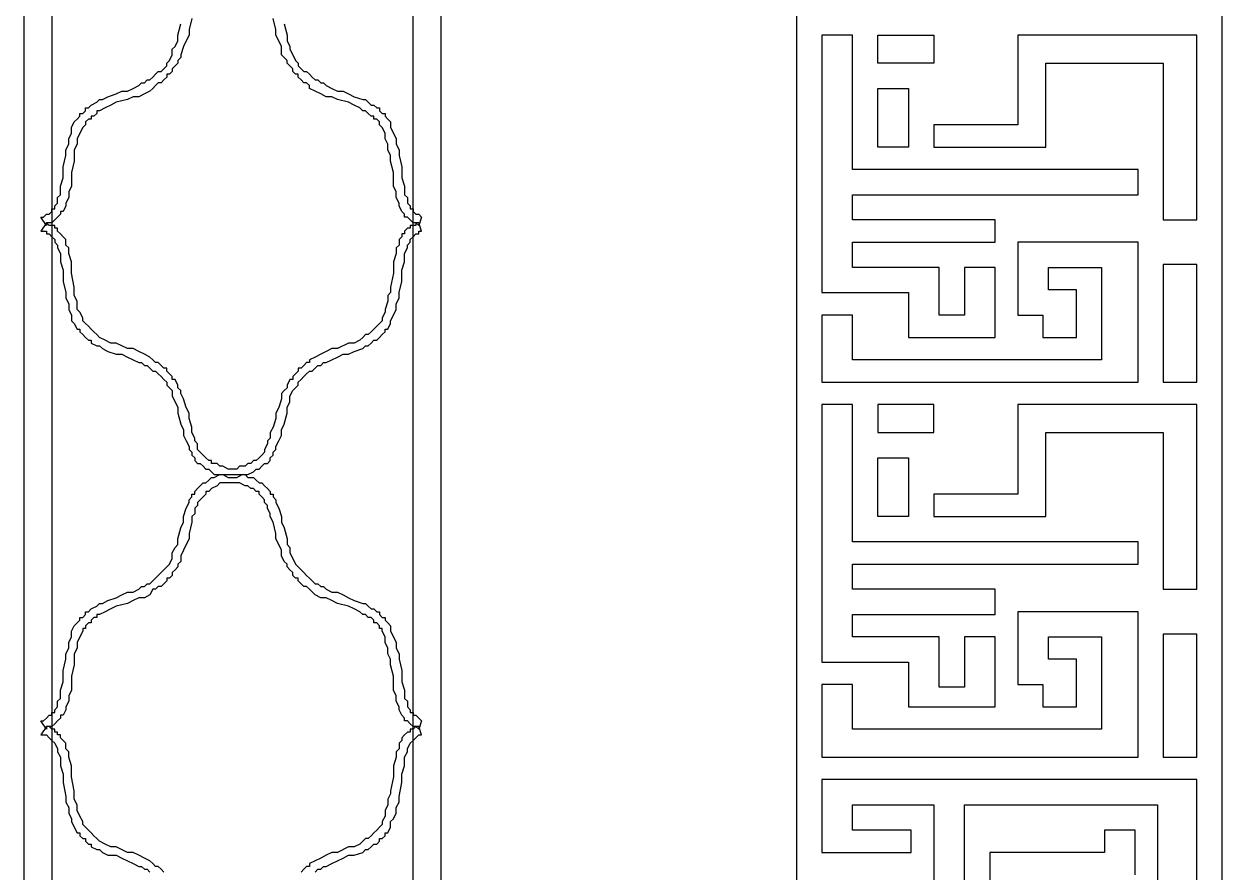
# Model space of a CAD drawing. Extents: x -66030 to 95157, y -13132 to 45879.
# Drawn here: x 16661 to 18333, y 34505 to 35689 of the extents above; entities that cross this region are included whole.
import ezdxf

# ---------------------------------------------------------------- set-up
doc = ezdxf.new("R2010")
doc.units = 0
doc.header["$LTSCALE"] = 100
doc.header["$MEASUREMENT"] = 0
doc.layers.add('3', color=11, linetype='CONTINUOUS')

msp = doc.modelspace()

# ---------------------------------------------------------------- linework, layer by layer
at = {"layer": '3'}
for points in [[(17243.3, 36837.3), (16661.3, 36837.3), (16661.3, 31861.1), (17243.3, 31861.1), (17243.3, 36837.3)], [(17243.3, 36837.3), (16661.3, 36837.3), (16661.3, 31861.1), (17243.3, 31861.1), (17243.3, 36837.3)], [(18333.1, 36837.3), (17739.4, 36837.3), (17739.4, 35189), (17739.4, 35157.8), (17739.4, 33540.7), (17739.4, 33509.4), (17739.4, 31861.1), (18333.1, 31861.1), (18333.1, 33509.4), (18333.1, 33540.7), (18333.1, 35157.8), (18333.1, 35189), (18333.1, 36837.3)], [(17204.3, 36798.3), (16700.4, 36798.3), (16700.4, 31896.3), (17204.3, 31896.3), (17204.3, 36798.3)], [(17204.3, 36798.3), (16700.4, 36798.3), (16700.4, 31896.3), (17204.3, 31896.3), (17204.3, 36798.3)], [(17774.5, 35673.3), (17774.5, 35314), (17895.6, 35314), (17895.6, 35282.7), (17895.6, 35251.5), (18016.7, 35251.5), (18016.7, 35349.1), (17973.7, 35349.1), (17973.7, 35282.7), (17938.6, 35282.7), (17938.6, 35349.1), (17817.5, 35349.1), (17817.5, 35384.3), (18016.7, 35384.3), (18016.7, 35415.5), (17817.5, 35415.5), (17817.5, 35450.7), (18215.9, 35450.7), (18215.9, 35485.9), (17852.7, 35485.9), (17852.7, 35485.9), (17817.5, 35485.9), (17817.5, 35673.3), (17774.5, 35673.3)], [(17852.7, 35673.3), (17930.8, 35673.3), (17930.8, 35634.3), (17852.7, 35634.3), (17852.7, 35673.3)], [(18297.9, 35415.5), (18297.9, 35673.3), (18048, 35673.3), (18048, 35548.4), (17930.8, 35548.4), (17930.8, 35517.1), (18087, 35517.1), (18087, 35634.3), (18251.1, 35634.3), (18251.1, 35493.7), (18251.1, 35415.5), (18297.9, 35415.5)], [(17852.7, 35517.1), (17852.7, 35599.1), (17895.6, 35599.1), (17895.6, 35517.1), (17852.7, 35517.1)], [(16684.8, 35399.9), (16688.7, 35399.9), (16692.6, 35399.9), (16692.6, 35396), (16696.5, 35396), (16700.4, 35392.1), (16700.4, 35392.1), (16704.3, 35388.2), (16704.3, 35384.3), (16708.2, 35380.4), (16708.2, 35376.5), (16712.1, 35368.7), (16712.1, 35364.8), (16712.1, 35357), (16716, 35345.2), (16716, 35329.6), (16719.9, 35314), (16719.9, 35306.2), (16723.8, 35298.4), (16723.8, 35290.6), (16727.7, 35282.7), (16727.7, 35274.9), (16731.6, 35271), (16735.5, 35263.2), (16739.5, 35263.2), (16739.5, 35259.3), (16743.4, 35255.4), (16747.3, 35251.5), (16747.3, 35251.5), (16751.2, 35247.6), (16755.1, 35247.6), (16755.1, 35243.7), (16762.9, 35239.8), (16766.8, 35239.8), (16770.7, 35235.9), (16778.5, 35232), (16790.2, 35228.1), (16798, 35228.1), (16805.9, 35224.2), (16813.7, 35220.2), (16821.5, 35216.3), (16825.4, 35216.3), (16829.3, 35212.4), (16833.2, 35212.4), (16837.1, 35208.5), (16841, 35204.6), (16844.9, 35204.6), (16848.8, 35200.7), (16852.7, 35196.8), (16856.6, 35192.9), (16860.5, 35189), (16860.5, 35185.1), (16864.4, 35181.2), (16868.3, 35177.3), (16868.3, 35169.5), (16872.3, 35161.7), (16876.2, 35153.8), (16876.2, 35146), (16880.1, 35130.4), (16884, 35122.6), (16884, 35114.8), (16887.9, 35107), (16891.8, 35099.2), (16891.8, 35095.3), (16895.7, 35091.4), (16895.7, 35087.4), (16899.6, 35083.5), (16899.6, 35079.6), (16903.5, 35075.7), (16907.4, 35075.7), (16911.3, 35071.8), (16915.2, 35067.9), (16919.1, 35067.9), (16923, 35064), (16926.9, 35060.1), (16934.8, 35060.1), (16938.7, 35060.1), (16946.5, 35056.2), (16950.4, 35056.2), (16950.4, 35056.2), (16950.4, 35056.2), (16958.2, 35056.2), (16966, 35060.1), (16969.9, 35060.1), (16973.8, 35060.1), (16981.6, 35064), (16985.5, 35067.9), (16989.4, 35067.9), (16993.3, 35071.8), (16997.2, 35075.7), (17001.2, 35075.7), (17005.1, 35079.6), (17005.1, 35083.5), (17009, 35087.4), (17009, 35091.4), (17012.9, 35095.3), (17012.9, 35099.2), (17016.8, 35107), (17020.7, 35114.8), (17020.7, 35122.6), (17024.6, 35130.4), (17028.5, 35146), (17028.5, 35153.8), (17032.4, 35161.7), (17032.4, 35169.5), (17036.3, 35177.3), (17040.2, 35181.2), (17044.1, 35185.1), (17044.1, 35189), (17048, 35192.9), (17051.9, 35196.8), (17055.8, 35200.7), (17059.7, 35204.6), (17063.6, 35204.6), (17067.6, 35208.5), (17071.5, 35212.4), (17075.4, 35212.4), (17079.3, 35216.3), (17083.2, 35216.3), (17091, 35220.2), (17098.8, 35224.2), (17106.6, 35228.1), (17114.4, 35228.1), (17122.2, 35232), (17134, 35235.9), (17137.9, 35239.8), (17141.8, 35239.8), (17145.7, 35243.7), (17149.6, 35247.6), (17153.5, 35247.6), (17157.4, 35251.5), (17157.4, 35251.5), (17161.3, 35255.4), (17165.2, 35259.3), (17165.2, 35263.2), (17169.1, 35263.2), (17173, 35271), (17173, 35274.9), (17176.9, 35282.7), (17180.8, 35290.6), (17180.8, 35298.4), (17184.7, 35306.2), (17184.7, 35314), (17188.6, 35329.6), (17188.6, 35345.2), (17192.5, 35357), (17192.5, 35364.8), (17192.5, 35368.7), (17196.5, 35376.5), (17196.5, 35380.4), (17200.4, 35384.3), (17200.4, 35388.2), (17204.3, 35392.1), (17204.3, 35392.1), (17208.2, 35396), (17212.1, 35396), (17212.1, 35399.9), (17216, 35399.9), (17216, 35399.9), (17212.1, 35411.6), (17208.2, 35411.6), (17208.2, 35407.7), (17204.3, 35407.7), (17200.4, 35407.7), (17200.4, 35403.8), (17196.5, 35403.8), (17192.5, 35399.9), (17192.5, 35396), (17188.6, 35396), (17188.6, 35392.1), (17184.7, 35388.2), (17184.7, 35380.4), (17180.8, 35376.5), (17180.8, 35368.7), (17176.9, 35357), (17176.9, 35349.1), (17176.9, 35341.3), (17173, 35321.8), (17173, 35314), (17169.1, 35310.1), (17169.1, 35302.3), (17165.2, 35290.6), (17165.2, 35286.7), (17161.3, 35278.8), (17161.3, 35274.9), (17157.4, 35271), (17157.4, 35271), (17153.5, 35267.1), (17149.6, 35263.2), (17149.6, 35263.2), (17145.7, 35259.3), (17141.8, 35255.4), (17137.9, 35255.4), (17134, 35251.5), (17130, 35247.6), (17122.2, 35243.7), (17114.4, 35243.7), (17098.8, 35235.9), (17091, 35235.9), (17083.2, 35232), (17075.4, 35228.1), (17067.6, 35224.2), (17059.7, 35220.2), (17059.7, 35216.3), (17055.8, 35216.3), (17051.9, 35212.4), (17048, 35208.5), (17044.1, 35208.5), (17044.1, 35204.6), (17040.2, 35200.7), (17036.3, 35196.8), (17036.3, 35192.9), (17032.4, 35192.9), (17028.5, 35185.1), (17028.5, 35181.2), (17024.6, 35177.3), (17020.7, 35173.4), (17020.7, 35165.6), (17016.8, 35153.8), (17012.9, 35146), (17012.9, 35138.2), (17009, 35126.5), (17005.1, 35118.7), (17005.1, 35110.9), (17001.2, 35107), (17001.2, 35103.1), (16997.2, 35095.3), (16997.2, 35091.4), (16993.3, 35087.4), (16989.4, 35083.5), (16989.4, 35083.5), (16985.5, 35079.6), (16981.6, 35079.6), (16977.7, 35075.7), (16973.8, 35075.7), (16969.9, 35071.8), (16962.1, 35071.8), (16958.2, 35067.9), (16954.3, 35067.9), (16950.4, 35067.9), (16950.4, 35067.9), (16946.5, 35067.9), (16938.7, 35071.8), (16934.8, 35071.8), (16930.8, 35075.7), (16923, 35075.7), (16923, 35079.6), (16919.1, 35079.6), (16915.2, 35083.5), (16915.2, 35083.5), (16911.3, 35087.4), (16907.4, 35091.4), (16903.5, 35095.3), (16903.5, 35103.1), (16899.6, 35107), (16899.6, 35110.9), (16895.7, 35118.7), (16895.7, 35126.5), (16891.8, 35138.2), (16891.8, 35146), (16887.9, 35153.8), (16884, 35165.6), (16880.1, 35173.4), (16880.1, 35177.3), (16876.2, 35181.2), (16876.2, 35185.1), (16872.3, 35192.9), (16868.3, 35192.9), (16868.3, 35196.8), (16864.4, 35200.7), (16860.5, 35204.6), (16860.5, 35208.5), (16856.6, 35208.5), (16852.7, 35212.4), (16848.8, 35216.3), (16844.9, 35216.3), (16841, 35220.2), (16837.1, 35224.2), (16829.3, 35228.1), (16821.5, 35232), (16813.7, 35235.9), (16805.9, 35235.9), (16790.2, 35243.7), (16782.4, 35243.7), (16774.6, 35247.6), (16766.8, 35251.5), (16762.9, 35255.4), (16762.9, 35255.4), (16759, 35259.3), (16755.1, 35263.2), (16755.1, 35263.2), (16751.2, 35267.1), (16747.3, 35271), (16747.3, 35271), (16743.4, 35274.9), (16743.4, 35278.8), (16739.5, 35286.7), (16735.5, 35290.6), (16735.5, 35302.3), (16731.6, 35310.1), (16731.6, 35314), (16731.6, 35321.8), (16727.7, 35341.3), (16727.7, 35349.1), (16727.7, 35357), (16723.8, 35368.7), (16723.8, 35376.5), (16719.9, 35380.4), (16719.9, 35388.2), (16716, 35392.1), (16712.1, 35396), (16712.1, 35396), (16708.2, 35399.9), (16708.2, 35403.8), (16704.3, 35403.8), (16704.3, 35407.7), (16700.4, 35407.7), (16696.5, 35407.7), (16692.6, 35411.6), (16692.6, 35411.6), (16684.8, 35399.9)], [(16684.8, 35399.9), (16688.7, 35399.9), (16692.6, 35399.9), (16692.6, 35396), (16696.5, 35396), (16700.4, 35392.1), (16700.4, 35392.1), (16704.3, 35388.2), (16704.3, 35384.3), (16708.2, 35380.4), (16708.2, 35376.5), (16712.1, 35368.7), (16712.1, 35364.8), (16712.1, 35357), (16716, 35345.2), (16716, 35329.6), (16719.9, 35314), (16719.9, 35306.2), (16723.8, 35298.4), (16723.8, 35290.6), (16727.7, 35282.7), (16727.7, 35274.9), (16731.6, 35271), (16735.5, 35263.2), (16739.5, 35263.2), (16739.5, 35259.3), (16743.4, 35255.4), (16747.3, 35251.5), (16747.3, 35251.5), (16751.2, 35247.6), (16755.1, 35247.6), (16755.1, 35243.7), (16762.9, 35239.8), (16766.8, 35239.8), (16770.7, 35235.9), (16778.5, 35232), (16790.2, 35228.1), (16798, 35228.1), (16805.9, 35224.2), (16813.7, 35220.2), (16821.5, 35216.3), (16825.4, 35216.3), (16829.3, 35212.4), (16833.2, 35212.4), (16837.1, 35208.5), (16841, 35204.6), (16844.9, 35204.6), (16848.8, 35200.7), (16852.7, 35196.8), (16856.6, 35192.9), (16860.5, 35189), (16860.5, 35185.1), (16864.4, 35181.2), (16868.3, 35177.3), (16868.3, 35169.5), (16872.3, 35161.7), (16876.2, 35153.8), (16876.2, 35146), (16880.1, 35130.4), (16884, 35122.6), (16884, 35114.8), (16887.9, 35107), (16891.8, 35099.2), (16891.8, 35095.3), (16895.7, 35091.4), (16895.7, 35087.4), (16899.6, 35083.5), (16899.6, 35079.6), (16903.5, 35075.7), (16907.4, 35075.7), (16911.3, 35071.8), (16915.2, 35067.9), (16919.1, 35067.9), (16923, 35064), (16926.9, 35060.1), (16934.8, 35060.1), (16938.7, 35060.1), (16946.5, 35056.2), (16950.4, 35056.2), (16950.4, 35056.2), (16950.4, 35056.2), (16950.4, 35056.2), (16950.4, 35056.2), (16958.2, 35056.2), (16966, 35060.1), (16969.9, 35060.1), (16973.8, 35060.1), (16981.6, 35064), (16985.5, 35067.9), (16989.4, 35067.9), (16993.3, 35071.8), (16997.2, 35075.7), (17001.2, 35075.7), (17005.1, 35079.6), (17005.1, 35083.5), (17009, 35087.4), (17009, 35091.4), (17012.9, 35095.3), (17012.9, 35099.2), (17016.8, 35107), (17020.7, 35114.8), (17020.7, 35122.6), (17024.6, 35130.4), (17028.5, 35146), (17028.5, 35153.8), (17032.4, 35161.7), (17032.4, 35169.5), (17036.3, 35177.3), (17040.2, 35181.2), (17044.1, 35185.1), (17044.1, 35189), (17048, 35192.9), (17051.9, 35196.8), (17055.8, 35200.7), (17059.7, 35204.6), (17063.6, 35204.6), (17067.6, 35208.5), (17071.5, 35212.4), (17075.4, 35212.4), (17079.3, 35216.3), (17083.2, 35216.3), (17091, 35220.2), (17098.8, 35224.2), (17106.6, 35228.1), (17114.4, 35228.1), (17122.2, 35232), (17134, 35235.9), (17137.9, 35239.8), (17141.8, 35239.8), (17145.7, 35243.7), (17149.6, 35247.6), (17153.5, 35247.6), (17157.4, 35251.5), (17157.4, 35251.5), (17161.3, 35255.4), (17165.2, 35259.3), (17165.2, 35263.2), (17169.1, 35263.2), (17173, 35271), (17173, 35274.9), (17176.9, 35282.7), (17180.8, 35290.6), (17180.8, 35298.4), (17184.7, 35306.2), (17184.7, 35314), (17188.6, 35329.6), (17188.6, 35345.2), (17192.5, 35357), (17192.5, 35364.8), (17192.5, 35368.7), (17196.5, 35376.5), (17196.5, 35380.4), (17200.4, 35384.3), (17200.4, 35388.2), (17204.3, 35392.1), (17204.3, 35392.1), (17208.2, 35396), (17212.1, 35396), (17212.1, 35399.9), (17216, 35399.9), (17216, 35399.9), (17212.1, 35411.6), (17208.2, 35411.6), (17208.2, 35407.7), (17204.3, 35407.7), (17200.4, 35407.7), (17200.4, 35403.8), (17196.5, 35403.8), (17192.5, 35399.9), (17192.5, 35396), (17188.6, 35396), (17188.6, 35392.1), (17184.7, 35388.2), (17184.7, 35380.4), (17180.8, 35376.5), (17180.8, 35368.7), (17176.9, 35357), (17176.9, 35349.1), (17176.9, 35341.3), (17173, 35321.8), (17173, 35314), (17169.1, 35310.1), (17169.1, 35302.3), (17165.2, 35290.6), (17165.2, 35286.7), (17161.3, 35278.8), (17161.3, 35274.9), (17157.4, 35271), (17157.4, 35271), (17153.5, 35267.1), (17149.6, 35263.2), (17149.6, 35263.2), (17145.7, 35259.3), (17141.8, 35255.4), (17137.9, 35255.4), (17134, 35251.5), (17130, 35247.6), (17122.2, 35243.7), (17114.4, 35243.7), (17098.8, 35235.9), (17091, 35235.9), (17083.2, 35232), (17075.4, 35228.1), (17067.6, 35224.2), (17059.7, 35220.2), (17059.7, 35216.3), (17055.8, 35216.3), (17051.9, 35212.4), (17048, 35208.5), (17044.1, 35208.5), (17044.1, 35204.6), (17040.2, 35200.7), (17036.3, 35196.8), (17036.3, 35192.9), (17032.4, 35192.9), (17028.5, 35185.1), (17028.5, 35181.2), (17024.6, 35177.3), (17020.7, 35173.4), (17020.7, 35165.6), (17016.8, 35153.8), (17012.9, 35146), (17012.9, 35138.2), (17009, 35126.5), (17005.1, 35118.7), (17005.1, 35110.9), (17001.2, 35107), (17001.2, 35103.1), (16997.2, 35095.3), (16997.2, 35091.4), (16993.3, 35087.4), (16989.4, 35083.5), (16989.4, 35083.5), (16985.5, 35079.6), (16981.6, 35079.6), (16977.7, 35075.7), (16973.8, 35075.7), (16969.9, 35071.8), (16962.1, 35071.8), (16958.2, 35067.9), (16954.3, 35067.9), (16950.4, 35067.9), (16950.4, 35067.9), (16950.4, 35067.9), (16946.5, 35067.9), (16938.7, 35071.8), (16934.8, 35071.8), (16930.8, 35075.7), (16923, 35075.7), (16923, 35079.6), (16919.1, 35079.6), (16915.2, 35083.5), (16915.2, 35083.5), (16911.3, 35087.4), (16907.4, 35091.4), (16903.5, 35095.3), (16903.5, 35103.1), (16899.6, 35107), (16899.6, 35110.9), (16895.7, 35118.7), (16895.7, 35126.5), (16891.8, 35138.2), (16891.8, 35146), (16887.9, 35153.8), (16884, 35165.6), (16880.1, 35173.4), (16880.1, 35177.3), (16876.2, 35181.2), (16876.2, 35185.1), (16872.3, 35192.9), (16868.3, 35192.9), (16868.3, 35196.8), (16864.4, 35200.7), (16860.5, 35204.6), (16860.5, 35208.5), (16856.6, 35208.5), (16852.7, 35212.4), (16848.8, 35216.3), (16844.9, 35216.3), (16841, 35220.2), (16837.1, 35224.2), (16829.3, 35228.1), (16821.5, 35232), (16813.7, 35235.9), (16805.9, 35235.9), (16790.2, 35243.7), (16782.4, 35243.7), (16774.6, 35247.6), (16766.8, 35251.5), (16762.9, 35255.4), (16762.9, 35255.4), (16759, 35259.3), (16755.1, 35263.2), (16755.1, 35263.2), (16751.2, 35267.1), (16747.3, 35271), (16747.3, 35271), (16743.4, 35274.9), (16743.4, 35278.8), (16739.5, 35286.7), (16735.5, 35290.6), (16735.5, 35302.3), (16731.6, 35310.1), (16731.6, 35314), (16731.6, 35321.8), (16727.7, 35341.3), (16727.7, 35349.1), (16727.7, 35357), (16723.8, 35368.7), (16723.8, 35376.5), (16719.9, 35380.4), (16719.9, 35388.2), (16716, 35392.1), (16712.1, 35396), (16712.1, 35396), (16708.2, 35399.9), (16708.2, 35403.8), (16704.3, 35403.8), (16704.3, 35407.7), (16700.4, 35407.7), (16696.5, 35407.7), (16692.6, 35411.6), (16692.6, 35411.6), (16684.8, 35399.9)], [(17774.5, 35282.7), (17774.5, 35189), (18215.9, 35189), (18215.9, 35384.3), (18048, 35384.3), (18048, 35282.7), (18083.1, 35282.7), (18083.1, 35251.5), (18130, 35251.5), (18130, 35317.9), (18090.9, 35317.9), (18090.9, 35349.1), (18130, 35349.1), (18165.1, 35349.1), (18165.1, 35317.9), (18165.1, 35286.7), (18165.1, 35251.5), (18165.1, 35220.2), (17848.7, 35220.2), (17817.5, 35220.2), (17817.5, 35282.7), (17774.5, 35282.7)], [(18251.1, 35189), (18297.9, 35189), (18297.9, 35353.1), (18251.1, 35353.1), (18251.1, 35189)], [(17817.5, 35157.8), (17774.5, 35157.8), (17774.5, 34798.4), (17895.6, 34798.4), (17895.6, 34767.2), (17895.6, 34735.9), (18016.7, 34735.9), (18016.7, 34833.6), (17973.7, 34833.6), (17973.7, 34763.3), (17938.6, 34763.3), (17938.6, 34833.6), (17817.5, 34833.6), (17817.5, 34864.8), (18016.7, 34864.8), (18016.7, 34900), (17817.5, 34900), (17817.5, 34935.1), (18215.9, 34935.1), (18215.9, 34966.4), (17852.7, 34966.4), (17852.7, 34966.4), (17817.5, 34966.4), (17817.5, 35157.8)], [(17930.8, 35157.8), (17852.7, 35157.8), (17852.7, 35118.7), (17930.8, 35118.7), (17930.8, 35157.8)], [(18297.9, 35157.8), (18048, 35157.8), (18048, 35032.8), (17930.8, 35032.8), (17930.8, 35001.5), (18087, 35001.5), (18087, 35118.7), (18251.1, 35118.7), (18251.1, 34978.1), (18251.1, 34900), (18297.9, 34900), (18297.9, 35157.8)], [(17852.7, 35001.5), (17852.7, 35083.5), (17895.6, 35083.5), (17895.6, 35001.5), (17852.7, 35001.5)], [(16684.8, 34716.4), (16688.7, 34716.4), (16692.6, 34720.3), (16692.6, 34720.3), (16696.5, 34724.2), (16700.4, 34724.2), (16700.4, 34728.1), (16704.3, 34728.1), (16704.3, 34732), (16708.2, 34735.9), (16708.2, 34743.7), (16712.1, 34747.6), (16712.1, 34755.4), (16712.1, 34759.3), (16716, 34771.1), (16716, 34786.7), (16719.9, 34802.3), (16719.9, 34810.1), (16723.8, 34817.9), (16723.8, 34825.7), (16727.7, 34833.6), (16727.7, 34841.4), (16731.6, 34849.2), (16735.5, 34853.1), (16739.5, 34857), (16739.5, 34860.9), (16743.4, 34860.9), (16747.3, 34864.8), (16747.3, 34868.7), (16751.2, 34868.7), (16755.1, 34872.6), (16755.1, 34872.6), (16762.9, 34876.5), (16766.8, 34880.4), (16770.7, 34880.4), (16778.5, 34884.3), (16790.2, 34888.2), (16798, 34892.1), (16805.9, 34896.1), (16813.7, 34896.1), (16821.5, 34900), (16825.4, 34903.9), (16829.3, 34903.9), (16833.2, 34907.8), (16837.1, 34907.8), (16841, 34911.7), (16844.9, 34915.6), (16848.8, 34919.5), (16852.7, 34923.4), (16856.6, 34927.3), (16860.5, 34931.2), (16860.5, 34931.2), (16864.4, 34935.1), (16868.3, 34942.9), (16868.3, 34950.7), (16872.3, 34958.5), (16876.2, 34962.5), (16876.2, 34970.3), (16880.1, 34985.9), (16884, 34993.7), (16884, 35001.5), (16887.9, 35013.2), (16891.8, 35021), (16891.8, 35025), (16895.7, 35028.9), (16895.7, 35032.8), (16899.6, 35032.8), (16899.6, 35036.7), (16903.5, 35040.6), (16907.4, 35044.5), (16911.3, 35048.4), (16915.2, 35048.4), (16919.1, 35052.3), (16923, 35056.2), (16926.9, 35056.2), (16934.8, 35060.1), (16938.7, 35060.1), (16946.5, 35060.1), (16950.4, 35060.1), (16950.4, 35060.1), (16958.2, 35060.1), (16966, 35060.1), (16969.9, 35060.1), (16973.8, 35056.2), (16981.6, 35056.2), (16985.5, 35052.3), (16989.4, 35048.4), (16993.3, 35048.4), (16997.2, 35044.5), (17001.2, 35040.6), (17005.1, 35036.7), (17005.1, 35032.8), (17009, 35032.8), (17009, 35028.9), (17012.9, 35025), (17012.9, 35021), (17016.8, 35013.2), (17020.7, 35001.5), (17020.7, 34993.7), (17024.6, 34985.9), (17028.5, 34970.3), (17028.5, 34962.5), (17032.4, 34958.5), (17032.4, 34950.7), (17036.3, 34942.9), (17040.2, 34935.1), (17044.1, 34931.2), (17044.1, 34931.2), (17048, 34927.3), (17051.9, 34923.4), (17055.8, 34919.5), (17059.7, 34915.6), (17063.6, 34911.7), (17067.6, 34907.8), (17071.5, 34907.8), (17075.4, 34903.9), (17079.3, 34903.9), (17083.2, 34900), (17091, 34896.1), (17098.8, 34896.1), (17106.6, 34892.1), (17114.4, 34888.2), (17122.2, 34884.3), (17134, 34880.4), (17137.9, 34880.4), (17141.8, 34876.5), (17145.7, 34872.6), (17149.6, 34872.6), (17153.5, 34868.7), (17157.4, 34868.7), (17157.4, 34864.8), (17161.3, 34860.9), (17165.2, 34860.9), (17165.2, 34857), (17169.1, 34853.1), (17173, 34849.2), (17173, 34841.4), (17176.9, 34833.6), (17180.8, 34825.7), (17180.8, 34817.9), (17184.7, 34810.1), (17184.7, 34802.3), (17188.6, 34786.7), (17188.6, 34771.1), (17192.5, 34759.3), (17192.5, 34755.4), (17192.5, 34747.6), (17196.5, 34743.7), (17196.5, 34735.9), (17200.4, 34732), (17200.4, 34728.1), (17204.3, 34728.1), (17204.3, 34724.2), (17208.2, 34724.2), (17212.1, 34720.3), (17212.1, 34720.3), (17216, 34716.4), (17216, 34716.4), (17212.1, 34704.7), (17208.2, 34708.6), (17208.2, 34708.6), (17204.3, 34708.6), (17200.4, 34712.5), (17200.4, 34712.5), (17196.5, 34716.4), (17192.5, 34716.4), (17192.5, 34720.3), (17188.6, 34724.2), (17188.6, 34724.2), (17184.7, 34732), (17184.7, 34735.9), (17180.8, 34743.7), (17180.8, 34751.5), (17176.9, 34759.3), (17176.9, 34767.2), (17176.9, 34778.9), (17173, 34794.5), (17173, 34802.3), (17169.1, 34810.1), (17169.1, 34817.9), (17165.2, 34825.7), (17165.2, 34833.6), (17161.3, 34841.4), (17161.3, 34845.3), (17157.4, 34845.3), (17157.4, 34849.2), (17153.5, 34853.1), (17149.6, 34853.1), (17149.6, 34857), (17145.7, 34860.9), (17141.8, 34860.9), (17137.9, 34864.8), (17134, 34864.8), (17130, 34868.7), (17122.2, 34872.6), (17114.4, 34876.5), (17098.8, 34880.4), (17091, 34884.3), (17083.2, 34888.2), (17075.4, 34888.2), (17067.6, 34892.1), (17059.7, 34900), (17059.7, 34900), (17055.8, 34903.9), (17051.9, 34903.9), (17048, 34907.8), (17044.1, 34911.7), (17044.1, 34915.6), (17040.2, 34915.6), (17036.3, 34919.5), (17036.3, 34923.4), (17032.4, 34927.3), (17028.5, 34931.2), (17028.5, 34935.1), (17024.6, 34939), (17020.7, 34946.8), (17020.7, 34954.6), (17016.8, 34962.5), (17012.9, 34970.3), (17012.9, 34978.1), (17009, 34993.7), (17005.1, 35001.5), (17005.1, 35005.4), (17001.2, 35013.2), (17001.2, 35017.1), (16997.2, 35021), (16997.2, 35025), (16993.3, 35028.9), (16989.4, 35032.8), (16989.4, 35036.7), (16985.5, 35036.7), (16981.6, 35040.6), (16977.7, 35040.6), (16973.8, 35044.5), (16969.9, 35044.5), (16962.1, 35048.4), (16958.2, 35048.4), (16954.3, 35048.4), (16950.4, 35048.4), (16950.4, 35048.4), (16946.5, 35048.4), (16938.7, 35048.4), (16934.8, 35048.4), (16930.8, 35044.5), (16923, 35040.6), (16923, 35040.6), (16919.1, 35036.7), (16915.2, 35036.7), (16915.2, 35032.8), (16911.3, 35028.9), (16907.4, 35025), (16903.5, 35021), (16903.5, 35017.1), (16899.6, 35013.2), (16899.6, 35005.4), (16895.7, 35001.5), (16895.7, 34993.7), (16891.8, 34978.1), (16891.8, 34970.3), (16887.9, 34962.5), (16884, 34954.6), (16880.1, 34946.8), (16880.1, 34939), (16876.2, 34935.1), (16876.2, 34931.2), (16872.3, 34927.3), (16868.3, 34923.4), (16868.3, 34919.5), (16864.4, 34915.6), (16860.5, 34915.6), (16860.5, 34911.7), (16856.6, 34907.8), (16852.7, 34903.9), (16848.8, 34903.9), (16844.9, 34900), (16841, 34900), (16837.1, 34892.1), (16829.3, 34888.2), (16821.5, 34888.2), (16813.7, 34884.3), (16805.9, 34880.4), (16790.2, 34876.5), (16782.4, 34872.6), (16774.6, 34868.7), (16766.8, 34864.8), (16762.9, 34864.8), (16762.9, 34860.9), (16759, 34860.9), (16755.1, 34857), (16755.1, 34853.1), (16751.2, 34853.1), (16747.3, 34849.2), (16747.3, 34845.3), (16743.4, 34845.3), (16743.4, 34841.4), (16739.5, 34833.6), (16735.5, 34825.7), (16735.5, 34817.9), (16731.6, 34810.1), (16731.6, 34802.3), (16731.6, 34794.5), (16727.7, 34778.9), (16727.7, 34767.2), (16727.7, 34759.3), (16723.8, 34751.5), (16723.8, 34743.7), (16719.9, 34735.9), (16719.9, 34732), (16716, 34724.2), (16712.1, 34724.2), (16712.1, 34720.3), (16708.2, 34716.4), (16708.2, 34716.4), (16704.3, 34712.5), (16704.3, 34712.5), (16700.4, 34708.6), (16696.5, 34708.6), (16692.6, 34708.6), (16692.6, 34704.7), (16684.8, 34716.4)], [(16684.8, 34716.4), (16688.7, 34716.4), (16692.6, 34720.3), (16692.6, 34720.3), (16696.5, 34724.2), (16700.4, 34724.2), (16700.4, 34728.1), (16704.3, 34728.1), (16704.3, 34732), (16708.2, 34735.9), (16708.2, 34743.7), (16712.1, 34747.6), (16712.1, 34755.4), (16712.1, 34759.3), (16716, 34771.1), (16716, 34786.7), (16719.9, 34802.3), (16719.9, 34810.1), (16723.8, 34817.9), (16723.8, 34825.7), (16727.7, 34833.6), (16727.7, 34841.4), (16731.6, 34849.2), (16735.5, 34853.1), (16739.5, 34857), (16739.5, 34860.9), (16743.4, 34860.9), (16747.3, 34864.8), (16747.3, 34868.7), (16751.2, 34868.7), (16755.1, 34872.6), (16755.1, 34872.6), (16762.9, 34876.5), (16766.8, 34880.4), (16770.7, 34880.4), (16778.5, 34884.3), (16790.2, 34888.2), (16798, 34892.1), (16805.9, 34896.1), (16813.7, 34896.1), (16821.5, 34900), (16825.4, 34903.9), (16829.3, 34903.9), (16833.2, 34907.8), (16837.1, 34907.8), (16841, 34911.7), (16844.9, 34915.6), (16848.8, 34919.5), (16852.7, 34923.4), (16856.6, 34927.3), (16860.5, 34931.2), (16860.5, 34931.2), (16864.4, 34935.1), (16868.3, 34942.9), (16868.3, 34950.7), (16872.3, 34958.5), (16876.2, 34962.5), (16876.2, 34970.3), (16880.1, 34985.9), (16884, 34993.7), (16884, 35001.5), (16887.9, 35013.2), (16891.8, 35021), (16891.8, 35025), (16895.7, 35028.9), (16895.7, 35032.8), (16899.6, 35032.8), (16899.6, 35036.7), (16903.5, 35040.6), (16907.4, 35044.5), (16911.3, 35048.4), (16915.2, 35048.4), (16919.1, 35052.3), (16923, 35056.2), (16926.9, 35056.2), (16934.8, 35060.1), (16938.7, 35060.1), (16946.5, 35060.1), (16950.4, 35060.1), (16950.4, 35060.1), (16950.4, 35060.1), (16950.4, 35060.1), (16950.4, 35060.1), (16958.2, 35060.1), (16966, 35060.1), (16969.9, 35060.1), (16973.8, 35056.2), (16981.6, 35056.2), (16985.5, 35052.3), (16989.4, 35048.4), (16993.3, 35048.4), (16997.2, 35044.5), (17001.2, 35040.6), (17005.1, 35036.7), (17005.1, 35032.8), (17009, 35032.8), (17009, 35028.9), (17012.9, 35025), (17012.9, 35021), (17016.8, 35013.2), (17020.7, 35001.5), (17020.7, 34993.7), (17024.6, 34985.9), (17028.5, 34970.3), (17028.5, 34962.5), (17032.4, 34958.5), (17032.4, 34950.7), (17036.3, 34942.9), (17040.2, 34935.1), (17044.1, 34931.2), (17044.1, 34931.2), (17048, 34927.3), (17051.9, 34923.4), (17055.8, 34919.5), (17059.7, 34915.6), (17063.6, 34911.7), (17067.6, 34907.8), (17071.5, 34907.8), (17075.4, 34903.9), (17079.3, 34903.9), (17083.2, 34900), (17091, 34896.1), (17098.8, 34896.1), (17106.6, 34892.1), (17114.4, 34888.2), (17122.2, 34884.3), (17134, 34880.4), (17137.9, 34880.4), (17141.8, 34876.5), (17145.7, 34872.6), (17149.6, 34872.6), (17153.5, 34868.7), (17157.4, 34868.7), (17157.4, 34864.8), (17161.3, 34860.9), (17165.2, 34860.9), (17165.2, 34857), (17169.1, 34853.1), (17173, 34849.2), (17173, 34841.4), (17176.9, 34833.6), (17180.8, 34825.7), (17180.8, 34817.9), (17184.7, 34810.1), (17184.7, 34802.3), (17188.6, 34786.7), (17188.6, 34771.1), (17192.5, 34759.3), (17192.5, 34755.4), (17192.5, 34747.6), (17196.5, 34743.7), (17196.5, 34735.9), (17200.4, 34732), (17200.4, 34728.1), (17204.3, 34728.1), (17204.3, 34724.2), (17208.2, 34724.2), (17212.1, 34720.3), (17212.1, 34720.3), (17216, 34716.4), (17216, 34716.4), (17212.1, 34704.7), (17208.2, 34708.6), (17208.2, 34708.6), (17204.3, 34708.6), (17200.4, 34712.5), (17200.4, 34712.5), (17196.5, 34716.4), (17192.5, 34716.4), (17192.5, 34720.3), (17188.6, 34724.2), (17188.6, 34724.2), (17184.7, 34732), (17184.7, 34735.9), (17180.8, 34743.7), (17180.8, 34751.5), (17176.9, 34759.3), (17176.9, 34767.2), (17176.9, 34778.9), (17173, 34794.5), (17173, 34802.3), (17169.1, 34810.1), (17169.1, 34817.9), (17165.2, 34825.7), (17165.2, 34833.6), (17161.3, 34841.4), (17161.3, 34845.3), (17157.4, 34845.3), (17157.4, 34849.2), (17153.5, 34853.1), (17149.6, 34853.1), (17149.6, 34857), (17145.7, 34860.9), (17141.8, 34860.9), (17137.9, 34864.8), (17134, 34864.8), (17130, 34868.7), (17122.2, 34872.6), (17114.4, 34876.5), (17098.8, 34880.4), (17091, 34884.3), (17083.2, 34888.2), (17075.4, 34888.2), (17067.6, 34892.1), (17059.7, 34900), (17059.7, 34900), (17055.8, 34903.9), (17051.9, 34903.9), (17048, 34907.8), (17044.1, 34911.7), (17044.1, 34915.6), (17040.2, 34915.6), (17036.3, 34919.5), (17036.3, 34923.4), (17032.4, 34927.3), (17028.5, 34931.2), (17028.5, 34935.1), (17024.6, 34939), (17020.7, 34946.8), (17020.7, 34954.6), (17016.8, 34962.5), (17012.9, 34970.3), (17012.9, 34978.1), (17009, 34993.7), (17005.1, 35001.5), (17005.1, 35005.4), (17001.2, 35013.2), (17001.2, 35017.1), (16997.2, 35021), (16997.2, 35025), (16993.3, 35028.9), (16989.4, 35032.8), (16989.4, 35036.7), (16985.5, 35036.7), (16981.6, 35040.6), (16977.7, 35040.6), (16973.8, 35044.5), (16969.9, 35044.5), (16962.1, 35048.4), (16958.2, 35048.4), (16954.3, 35048.4), (16950.4, 35048.4), (16950.4, 35048.4), (16950.4, 35048.4), (16946.5, 35048.4), (16938.7, 35048.4), (16934.8, 35048.4), (16930.8, 35044.5), (16923, 35040.6), (16923, 35040.6), (16919.1, 35036.7), (16915.2, 35036.7), (16915.2, 35032.8), (16911.3, 35028.9), (16907.4, 35025), (16903.5, 35021), (16903.5, 35017.1), (16899.6, 35013.2), (16899.6, 35005.4), (16895.7, 35001.5), (16895.7, 34993.7), (16891.8, 34978.1), (16891.8, 34970.3), (16887.9, 34962.5), (16884, 34954.6), (16880.1, 34946.8), (16880.1, 34939), (16876.2, 34935.1), (16876.2, 34931.2), (16872.3, 34927.3), (16868.3, 34923.4), (16868.3, 34919.5), (16864.4, 34915.6), (16860.5, 34915.6), (16860.5, 34911.7), (16856.6, 34907.8), (16852.7, 34903.9), (16848.8, 34903.9), (16844.9, 34900), (16841, 34900), (16837.1, 34892.1), (16829.3, 34888.2), (16821.5, 34888.2), (16813.7, 34884.3), (16805.9, 34880.4), (16790.2, 34876.5), (16782.4, 34872.6), (16774.6, 34868.7), (16766.8, 34864.8), (16762.9, 34864.8), (16762.9, 34860.9), (16759, 34860.9), (16755.1, 34857), (16755.1, 34853.1), (16751.2, 34853.1), (16747.3, 34849.2), (16747.3, 34845.3), (16743.4, 34845.3), (16743.4, 34841.4), (16739.5, 34833.6), (16735.5, 34825.7), (16735.5, 34817.9), (16731.6, 34810.1), (16731.6, 34802.3), (16731.6, 34794.5), (16727.7, 34778.9), (16727.7, 34767.2), (16727.7, 34759.3), (16723.8, 34751.5), (16723.8, 34743.7), (16719.9, 34735.9), (16719.9, 34732), (16716, 34724.2), (16712.1, 34724.2), (16712.1, 34720.3), (16708.2, 34716.4), (16708.2, 34716.4), (16704.3, 34712.5), (16704.3, 34712.5), (16700.4, 34708.6), (16696.5, 34708.6), (16692.6, 34708.6), (16692.6, 34704.7), (16684.8, 34716.4)], [(17774.5, 34767.2), (17774.5, 34665.6), (18215.9, 34665.6), (18215.9, 34868.7), (18048, 34868.7), (18048, 34767.2), (18083.1, 34767.2), (18083.1, 34735.9), (18130, 34735.9), (18130, 34802.3), (18090.9, 34802.3), (18090.9, 34833.6), (18130, 34833.6), (18165.1, 34833.6), (18165.1, 34802.3), (18165.1, 34767.2), (18165.1, 34735.9), (18165.1, 34704.7), (17848.7, 34704.7), (17817.5, 34704.7), (17817.5, 34767.2), (17774.5, 34767.2)], [(18297.9, 34665.6), (18297.9, 34837.5), (18251.1, 34837.5), (18251.1, 34665.6), (18297.9, 34665.6)]]:
    msp.add_lwpolyline(points, close=True, dxfattribs=at)
for points in [[(16895.7, 35696.8), (16891.8, 35681.2), (16891.8, 35673.3), (16887.9, 35665.5), (16884, 35657.7), (16880.1, 35646), (16880.1, 35642.1), (16876.2, 35638.2), (16876.2, 35634.3), (16872.3, 35630.4), (16868.3, 35626.5), (16868.3, 35622.6), (16864.4, 35618.7), (16860.5, 35618.7), (16860.5, 35614.8), (16856.6, 35610.8), (16852.7, 35606.9), (16848.8, 35606.9), (16844.9, 35603), (16841, 35599.1), (16837.1, 35595.2), (16829.3, 35591.3), (16821.5, 35587.4), (16813.7, 35587.4), (16805.9, 35583.5), (16790.2, 35579.6), (16782.4, 35575.7), (16774.6, 35571.8), (16766.8, 35567.9), (16762.9, 35567.9), (16762.9, 35564), (16759, 35560.1), (16755.1, 35560.1), (16755.1, 35556.2), (16751.2, 35556.2), (16747.3, 35552.3), (16747.3, 35548.4), (16743.4, 35544.4), (16743.4, 35544.4), (16739.5, 35536.6), (16735.5, 35528.8), (16735.5, 35521), (16731.6, 35513.2), (16731.6, 35505.4), (16731.6, 35497.6), (16727.7, 35481.9), (16727.7, 35470.2), (16727.7, 35462.4), (16723.8, 35454.6), (16723.8, 35446.8), (16719.9, 35439), (16719.9, 35435.1), (16716, 35427.3), (16712.1, 35427.3), (16712.1, 35423.4), (16708.2, 35419.5), (16708.2, 35419.5), (16704.3, 35415.5), (16704.3, 35415.5), (16700.4, 35411.6), (16696.5, 35411.6), (16692.6, 35411.6), (16692.6, 35407.7), (16684.8, 35419.5), (16684.8, 35419.5), (16688.7, 35419.5), (16692.6, 35423.4), (16692.6, 35423.4), (16696.5, 35423.4), (16700.4, 35427.3), (16700.4, 35431.2), (16704.3, 35431.2), (16704.3, 35435.1), (16708.2, 35439), (16708.2, 35446.8), (16712.1, 35450.7), (16712.1, 35458.5), (16712.1, 35462.4), (16716, 35474.1), (16716, 35489.8), (16719.9, 35505.4), (16719.9, 35513.2), (16723.8, 35521), (16723.8, 35528.8), (16727.7, 35536.6), (16727.7, 35544.4), (16731.6, 35552.3), (16735.5, 35556.2), (16739.5, 35560.1), (16739.5, 35564), (16743.4, 35564), (16747.3, 35567.9), (16747.3, 35571.8), (16751.2, 35571.8), (16755.1, 35575.7), (16755.1, 35575.7), (16762.9, 35579.6), (16766.8, 35583.5), (16770.7, 35583.5), (16778.5, 35587.4), (16790.2, 35591.3), (16798, 35595.2), (16805.9, 35595.2), (16813.7, 35599.1), (16821.5, 35603), (16825.4, 35606.9), (16829.3, 35606.9), (16833.2, 35610.8), (16837.1, 35610.8), (16841, 35614.8), (16844.9, 35618.7), (16848.8, 35622.6), (16852.7, 35622.6), (16856.6, 35626.5), (16860.5, 35630.4), (16860.5, 35634.3), (16864.4, 35638.2), (16868.3, 35646), (16868.3, 35653.8), (16872.3, 35657.7), (16876.2, 35665.5), (16876.2, 35673.3), (16880.1, 35689)], [(16895.7, 35696.8), (16891.8, 35681.2), (16891.8, 35673.3), (16887.9, 35665.5), (16884, 35657.7), (16880.1, 35646), (16880.1, 35642.1), (16876.2, 35638.2), (16876.2, 35634.3), (16872.3, 35630.4), (16868.3, 35626.5), (16868.3, 35622.6), (16864.4, 35618.7), (16860.5, 35618.7), (16860.5, 35614.8), (16856.6, 35610.8), (16852.7, 35606.9), (16848.8, 35606.9), (16844.9, 35603), (16841, 35599.1), (16837.1, 35595.2), (16829.3, 35591.3), (16821.5, 35587.4), (16813.7, 35587.4), (16805.9, 35583.5), (16790.2, 35579.6), (16782.4, 35575.7), (16774.6, 35571.8), (16766.8, 35567.9), (16762.9, 35567.9), (16762.9, 35564), (16759, 35560.1), (16755.1, 35560.1), (16755.1, 35556.2), (16751.2, 35556.2), (16747.3, 35552.3), (16747.3, 35548.4), (16743.4, 35544.4), (16743.4, 35544.4), (16739.5, 35536.6), (16735.5, 35528.8), (16735.5, 35521), (16731.6, 35513.2), (16731.6, 35505.4), (16731.6, 35497.6), (16727.7, 35481.9), (16727.7, 35470.2), (16727.7, 35462.4), (16723.8, 35454.6), (16723.8, 35446.8), (16719.9, 35439), (16719.9, 35435.1), (16716, 35427.3), (16712.1, 35427.3), (16712.1, 35423.4), (16708.2, 35419.5), (16708.2, 35419.5), (16704.3, 35415.5), (16704.3, 35415.5), (16700.4, 35411.6), (16696.5, 35411.6), (16692.6, 35411.6), (16692.6, 35407.7), (16684.8, 35419.5), (16684.8, 35419.5), (16688.7, 35419.5), (16692.6, 35423.4), (16692.6, 35423.4), (16696.5, 35423.4), (16700.4, 35427.3), (16700.4, 35431.2), (16704.3, 35431.2), (16704.3, 35435.1), (16708.2, 35439), (16708.2, 35446.8), (16712.1, 35450.7), (16712.1, 35458.5), (16712.1, 35462.4), (16716, 35474.1), (16716, 35489.8), (16719.9, 35505.4), (16719.9, 35513.2), (16723.8, 35521), (16723.8, 35528.8), (16727.7, 35536.6), (16727.7, 35544.4), (16731.6, 35552.3), (16735.5, 35556.2), (16739.5, 35560.1), (16739.5, 35564), (16743.4, 35564), (16747.3, 35567.9), (16747.3, 35571.8), (16751.2, 35571.8), (16755.1, 35575.7), (16755.1, 35575.7), (16762.9, 35579.6), (16766.8, 35583.5), (16770.7, 35583.5), (16778.5, 35587.4), (16790.2, 35591.3), (16798, 35595.2), (16805.9, 35595.2), (16813.7, 35599.1), (16821.5, 35603), (16825.4, 35606.9), (16829.3, 35606.9), (16833.2, 35610.8), (16837.1, 35610.8), (16841, 35614.8), (16844.9, 35618.7), (16848.8, 35622.6), (16852.7, 35622.6), (16856.6, 35626.5), (16860.5, 35630.4), (16860.5, 35634.3), (16864.4, 35638.2), (16868.3, 35646), (16868.3, 35653.8), (16872.3, 35657.7), (16876.2, 35665.5), (16876.2, 35673.3), (16880.1, 35689)], [(17024.6, 35689), (17028.5, 35673.3), (17028.5, 35665.5), (17032.4, 35657.7), (17032.4, 35653.8), (17036.3, 35646), (17040.2, 35638.2), (17044.1, 35634.3), (17044.1, 35630.4), (17048, 35626.5), (17051.9, 35622.6), (17055.8, 35622.6), (17059.7, 35618.7), (17063.6, 35614.8), (17067.6, 35610.8), (17071.5, 35610.8), (17075.4, 35606.9), (17079.3, 35606.9), (17083.2, 35603), (17091, 35599.1), (17098.8, 35595.2), (17106.6, 35595.2), (17114.4, 35591.3), (17122.2, 35587.4), (17134, 35583.5), (17137.9, 35583.5), (17141.8, 35579.6), (17145.7, 35575.7), (17149.6, 35575.7), (17153.5, 35571.8), (17157.4, 35571.8), (17157.4, 35567.9), (17161.3, 35564), (17165.2, 35564), (17165.2, 35560.1), (17169.1, 35556.2), (17173, 35552.3), (17173, 35544.4), (17176.9, 35536.6), (17180.8, 35528.8), (17180.8, 35521), (17184.7, 35513.2), (17184.7, 35505.4), (17188.6, 35489.8), (17188.6, 35474.1), (17192.5, 35462.4), (17192.5, 35458.5), (17192.5, 35450.7), (17196.5, 35446.8), (17196.5, 35439), (17200.4, 35435.1), (17200.4, 35431.2), (17204.3, 35431.2), (17204.3, 35427.3), (17208.2, 35423.4), (17212.1, 35423.4), (17212.1, 35423.4), (17216, 35419.5), (17216, 35419.5), (17212.1, 35407.7), (17208.2, 35411.6), (17208.2, 35411.6), (17204.3, 35411.6), (17200.4, 35415.5), (17200.4, 35415.5), (17196.5, 35419.5), (17192.5, 35419.5), (17192.5, 35423.4), (17188.6, 35427.3), (17188.6, 35427.3), (17184.7, 35435.1), (17184.7, 35439), (17180.8, 35446.8), (17180.8, 35454.6), (17176.9, 35462.4), (17176.9, 35470.2), (17176.9, 35481.9), (17173, 35497.6), (17173, 35505.4), (17169.1, 35513.2), (17169.1, 35521), (17165.2, 35528.8), (17165.2, 35536.6), (17161.3, 35544.4), (17161.3, 35544.4), (17157.4, 35548.4), (17157.4, 35552.3), (17153.5, 35556.2), (17149.6, 35556.2), (17149.6, 35560.1), (17145.7, 35560.1), (17141.8, 35564), (17137.9, 35567.9), (17134, 35567.9), (17130, 35571.8), (17122.2, 35575.7), (17114.4, 35579.6), (17098.8, 35583.5), (17091, 35587.4), (17083.2, 35587.4), (17075.4, 35591.3), (17067.6, 35595.2), (17059.7, 35599.1), (17059.7, 35603), (17055.8, 35606.9), (17051.9, 35606.9), (17048, 35610.8), (17044.1, 35614.8), (17044.1, 35618.7), (17040.2, 35618.7), (17036.3, 35622.6), (17036.3, 35626.5), (17032.4, 35630.4), (17028.5, 35634.3), (17028.5, 35638.2), (17024.6, 35642.1), (17020.7, 35646), (17020.7, 35657.7), (17016.8, 35665.5), (17012.9, 35673.3), (17012.9, 35681.2), (17009, 35696.8)], [(17024.6, 35689), (17028.5, 35673.3), (17028.5, 35665.5), (17032.4, 35657.7), (17032.4, 35653.8), (17036.3, 35646), (17040.2, 35638.2), (17044.1, 35634.3), (17044.1, 35630.4), (17048, 35626.5), (17051.9, 35622.6), (17055.8, 35622.6), (17059.7, 35618.7), (17063.6, 35614.8), (17067.6, 35610.8), (17071.5, 35610.8), (17075.4, 35606.9), (17079.3, 35606.9), (17083.2, 35603), (17091, 35599.1), (17098.8, 35595.2), (17106.6, 35595.2), (17114.4, 35591.3), (17122.2, 35587.4), (17134, 35583.5), (17137.9, 35583.5), (17141.8, 35579.6), (17145.7, 35575.7), (17149.6, 35575.7), (17153.5, 35571.8), (17157.4, 35571.8), (17157.4, 35567.9), (17161.3, 35564), (17165.2, 35564), (17165.2, 35560.1), (17169.1, 35556.2), (17173, 35552.3), (17173, 35544.4), (17176.9, 35536.6), (17180.8, 35528.8), (17180.8, 35521), (17184.7, 35513.2), (17184.7, 35505.4), (17188.6, 35489.8), (17188.6, 35474.1), (17192.5, 35462.4), (17192.5, 35458.5), (17192.5, 35450.7), (17196.5, 35446.8), (17196.5, 35439), (17200.4, 35435.1), (17200.4, 35431.2), (17204.3, 35431.2), (17204.3, 35427.3), (17208.2, 35423.4), (17212.1, 35423.4), (17212.1, 35423.4), (17216, 35419.5), (17216, 35419.5), (17212.1, 35407.7), (17208.2, 35411.6), (17208.2, 35411.6), (17204.3, 35411.6), (17200.4, 35415.5), (17200.4, 35415.5), (17196.5, 35419.5), (17192.5, 35419.5), (17192.5, 35423.4), (17188.6, 35427.3), (17188.6, 35427.3), (17184.7, 35435.1), (17184.7, 35439), (17180.8, 35446.8), (17180.8, 35454.6), (17176.9, 35462.4), (17176.9, 35470.2), (17176.9, 35481.9), (17173, 35497.6), (17173, 35505.4), (17169.1, 35513.2), (17169.1, 35521), (17165.2, 35528.8), (17165.2, 35536.6), (17161.3, 35544.4), (17161.3, 35544.4), (17157.4, 35548.4), (17157.4, 35552.3), (17153.5, 35556.2), (17149.6, 35556.2), (17149.6, 35560.1), (17145.7, 35560.1), (17141.8, 35564), (17137.9, 35567.9), (17134, 35567.9), (17130, 35571.8), (17122.2, 35575.7), (17114.4, 35579.6), (17098.8, 35583.5), (17091, 35587.4), (17083.2, 35587.4), (17075.4, 35591.3), (17067.6, 35595.2), (17059.7, 35599.1), (17059.7, 35603), (17055.8, 35606.9), (17051.9, 35606.9), (17048, 35610.8), (17044.1, 35614.8), (17044.1, 35618.7), (17040.2, 35618.7), (17036.3, 35622.6), (17036.3, 35626.5), (17032.4, 35630.4), (17028.5, 35634.3), (17028.5, 35638.2), (17024.6, 35642.1), (17020.7, 35646), (17020.7, 35657.7), (17016.8, 35665.5), (17012.9, 35673.3), (17012.9, 35681.2), (17009, 35696.8)], [(16856.6, 34505.5), (16852.7, 34509.4), (16848.8, 34513.3), (16844.9, 34513.3), (16841, 34517.2), (16837.1, 34521.1), (16829.3, 34525), (16821.5, 34528.9), (16813.7, 34532.8), (16805.9, 34532.8), (16790.2, 34540.6), (16782.4, 34540.6), (16774.6, 34544.5), (16766.8, 34548.4), (16762.9, 34552.3), (16762.9, 34552.3), (16759, 34556.2), (16755.1, 34560.1), (16755.1, 34560.1), (16751.2, 34564), (16747.3, 34568), (16747.3, 34568), (16743.4, 34571.9), (16743.4, 34575.8), (16739.5, 34583.6), (16735.5, 34591.4), (16735.5, 34599.2), (16731.6, 34607), (16731.6, 34614.8), (16731.6, 34618.7), (16727.7, 34638.3), (16727.7, 34646.1), (16727.7, 34653.9), (16723.8, 34665.6), (16723.8, 34673.4), (16719.9, 34677.3), (16719.9, 34685.1), (16716, 34689), (16712.1, 34692.9), (16712.1, 34696.9), (16708.2, 34696.9), (16708.2, 34700.8), (16704.3, 34700.8), (16704.3, 34704.7), (16700.4, 34704.7), (16696.5, 34708.6), (16692.6, 34708.6), (16692.6, 34708.6), (16684.8, 34696.9), (16684.8, 34696.9), (16688.7, 34696.9), (16692.6, 34696.9), (16692.6, 34696.9), (16696.5, 34692.9), (16700.4, 34689), (16700.4, 34689), (16704.3, 34685.1), (16704.3, 34685.1), (16708.2, 34677.3), (16708.2, 34673.4), (16712.1, 34665.6), (16712.1, 34661.7), (16712.1, 34653.9), (16716, 34642.2), (16716, 34630.4), (16719.9, 34610.9), (16719.9, 34603.1), (16723.8, 34595.3), (16723.8, 34587.5), (16727.7, 34579.7), (16727.7, 34575.8), (16731.6, 34568), (16735.5, 34560.1), (16739.5, 34560.1), (16739.5, 34556.2), (16743.4, 34552.3), (16747.3, 34552.3), (16747.3, 34548.4), (16751.2, 34544.5), (16755.1, 34544.5), (16755.1, 34540.6), (16762.9, 34536.7), (16766.8, 34536.7), (16770.7, 34532.8), (16778.5, 34528.9), (16790.2, 34528.9), (16798, 34525), (16805.9, 34521.1), (16813.7, 34517.2), (16821.5, 34513.3), (16825.4, 34513.3), (16829.3, 34509.4), (16833.2, 34509.4), (16837.1, 34505.5)], [(16856.6, 34505.5), (16852.7, 34509.4), (16848.8, 34513.3), (16844.9, 34513.3), (16841, 34517.2), (16837.1, 34521.1), (16829.3, 34525), (16821.5, 34528.9), (16813.7, 34532.8), (16805.9, 34532.8), (16790.2, 34540.6), (16782.4, 34540.6), (16774.6, 34544.5), (16766.8, 34548.4), (16762.9, 34552.3), (16762.9, 34552.3), (16759, 34556.2), (16755.1, 34560.1), (16755.1, 34560.1), (16751.2, 34564), (16747.3, 34568), (16747.3, 34568), (16743.4, 34571.9), (16743.4, 34575.8), (16739.5, 34583.6), (16735.5, 34591.4), (16735.5, 34599.2), (16731.6, 34607), (16731.6, 34614.8), (16731.6, 34618.7), (16727.7, 34638.3), (16727.7, 34646.1), (16727.7, 34653.9), (16723.8, 34665.6), (16723.8, 34673.4), (16719.9, 34677.3), (16719.9, 34685.1), (16716, 34689), (16712.1, 34692.9), (16712.1, 34696.9), (16708.2, 34696.9), (16708.2, 34700.8), (16704.3, 34700.8), (16704.3, 34704.7), (16700.4, 34704.7), (16696.5, 34708.6), (16692.6, 34708.6), (16692.6, 34708.6), (16684.8, 34696.9), (16684.8, 34696.9), (16688.7, 34696.9), (16692.6, 34696.9), (16692.6, 34696.9), (16696.5, 34692.9), (16700.4, 34689), (16700.4, 34689), (16704.3, 34685.1), (16704.3, 34685.1), (16708.2, 34677.3), (16708.2, 34673.4), (16712.1, 34665.6), (16712.1, 34661.7), (16712.1, 34653.9), (16716, 34642.2), (16716, 34630.4), (16719.9, 34610.9), (16719.9, 34603.1), (16723.8, 34595.3), (16723.8, 34587.5), (16727.7, 34579.7), (16727.7, 34575.8), (16731.6, 34568), (16735.5, 34560.1), (16739.5, 34560.1), (16739.5, 34556.2), (16743.4, 34552.3), (16747.3, 34552.3), (16747.3, 34548.4), (16751.2, 34544.5), (16755.1, 34544.5), (16755.1, 34540.6), (16762.9, 34536.7), (16766.8, 34536.7), (16770.7, 34532.8), (16778.5, 34528.9), (16790.2, 34528.9), (16798, 34525), (16805.9, 34521.1), (16813.7, 34517.2), (16821.5, 34513.3), (16825.4, 34513.3), (16829.3, 34509.4), (16833.2, 34509.4), (16837.1, 34505.5)], [(17067.6, 34505.5), (17071.5, 34509.4), (17075.4, 34509.4), (17079.3, 34513.3), (17083.2, 34513.3), (17091, 34517.2), (17098.8, 34521.1), (17106.6, 34525), (17114.4, 34528.9), (17122.2, 34528.9), (17134, 34532.8), (17137.9, 34536.7), (17141.8, 34536.7), (17145.7, 34540.6), (17149.6, 34544.5), (17153.5, 34544.5), (17157.4, 34548.4), (17157.4, 34552.3), (17161.3, 34552.3), (17165.2, 34556.2), (17165.2, 34560.1), (17169.1, 34560.1), (17173, 34568), (17173, 34575.8), (17176.9, 34579.7), (17180.8, 34587.5), (17180.8, 34595.3), (17184.7, 34603.1), (17184.7, 34610.9), (17188.6, 34630.4), (17188.6, 34642.2), (17192.5, 34653.9), (17192.5, 34661.7), (17192.5, 34665.6), (17196.5, 34673.4), (17196.5, 34677.3), (17200.4, 34685.1), (17200.4, 34685.1), (17204.3, 34689), (17204.3, 34689), (17208.2, 34692.9), (17212.1, 34696.9), (17212.1, 34696.9), (17216, 34696.9), (17216, 34696.9), (17212.1, 34708.6), (17208.2, 34708.6), (17208.2, 34708.6), (17204.3, 34704.7), (17200.4, 34704.7), (17200.4, 34700.8), (17196.5, 34700.8), (17192.5, 34696.9), (17192.5, 34696.9), (17188.6, 34692.9), (17188.6, 34689), (17184.7, 34685.1), (17184.7, 34677.3), (17180.8, 34673.4), (17180.8, 34665.6), (17176.9, 34653.9), (17176.9, 34646.1), (17176.9, 34638.3), (17173, 34618.7), (17173, 34614.8), (17169.1, 34607), (17169.1, 34599.2), (17165.2, 34591.4), (17165.2, 34583.6), (17161.3, 34575.8), (17161.3, 34571.9), (17157.4, 34568), (17157.4, 34568), (17153.5, 34564), (17149.6, 34560.1), (17149.6, 34560.1), (17145.7, 34556.2), (17141.8, 34552.3), (17137.9, 34552.3), (17134, 34548.4), (17130, 34544.5), (17122.2, 34540.6), (17114.4, 34540.6), (17098.8, 34532.8), (17091, 34532.8), (17083.2, 34528.9), (17075.4, 34525), (17067.6, 34521.1), (17059.7, 34517.2), (17059.7, 34513.3), (17055.8, 34513.3), (17051.9, 34509.4), (17048, 34505.5)], [(17067.6, 34505.5), (17071.5, 34509.4), (17075.4, 34509.4), (17079.3, 34513.3), (17083.2, 34513.3), (17091, 34517.2), (17098.8, 34521.1), (17106.6, 34525), (17114.4, 34528.9), (17122.2, 34528.9), (17134, 34532.8), (17137.9, 34536.7), (17141.8, 34536.7), (17145.7, 34540.6), (17149.6, 34544.5), (17153.5, 34544.5), (17157.4, 34548.4), (17157.4, 34552.3), (17161.3, 34552.3), (17165.2, 34556.2), (17165.2, 34560.1), (17169.1, 34560.1), (17173, 34568), (17173, 34575.8), (17176.9, 34579.7), (17180.8, 34587.5), (17180.8, 34595.3), (17184.7, 34603.1), (17184.7, 34610.9), (17188.6, 34630.4), (17188.6, 34642.2), (17192.5, 34653.9), (17192.5, 34661.7), (17192.5, 34665.6), (17196.5, 34673.4), (17196.5, 34677.3), (17200.4, 34685.1), (17200.4, 34685.1), (17204.3, 34689), (17204.3, 34689), (17208.2, 34692.9), (17212.1, 34696.9), (17212.1, 34696.9), (17216, 34696.9), (17216, 34696.9), (17212.1, 34708.6), (17208.2, 34708.6), (17208.2, 34708.6), (17204.3, 34704.7), (17200.4, 34704.7), (17200.4, 34700.8), (17196.5, 34700.8), (17192.5, 34696.9), (17192.5, 34696.9), (17188.6, 34692.9), (17188.6, 34689), (17184.7, 34685.1), (17184.7, 34677.3), (17180.8, 34673.4), (17180.8, 34665.6), (17176.9, 34653.9), (17176.9, 34646.1), (17176.9, 34638.3), (17173, 34618.7), (17173, 34614.8), (17169.1, 34607), (17169.1, 34599.2), (17165.2, 34591.4), (17165.2, 34583.6), (17161.3, 34575.8), (17161.3, 34571.9), (17157.4, 34568), (17157.4, 34568), (17153.5, 34564), (17149.6, 34560.1), (17149.6, 34560.1), (17145.7, 34556.2), (17141.8, 34552.3), (17137.9, 34552.3), (17134, 34548.4), (17130, 34544.5), (17122.2, 34540.6), (17114.4, 34540.6), (17098.8, 34532.8), (17091, 34532.8), (17083.2, 34528.9), (17075.4, 34525), (17067.6, 34521.1), (17059.7, 34517.2), (17059.7, 34513.3), (17055.8, 34513.3), (17051.9, 34509.4), (17048, 34505.5)], [(18297.9, 34427.3), (18297.9, 34634.4), (17774.5, 34634.4), (17774.5, 34634.4), (17774.5, 34532.8), (17899.5, 34532.8), (17899.5, 34564), (17817.5, 34564), (17817.5, 34599.2), (17930.8, 34599.2), (17930.8, 34599.2), (17930.8, 34329.7)], [(17973.7, 34329.7), (17973.7, 34599.2), (17977.6, 34599.2), (17977.6, 34599.2), (18243.2, 34599.2), (18243.2, 34599.2), (18243.2, 34466.4)], [(18212, 34501.6), (18212, 34564), (18169, 34564), (18169, 34532.8), (18008.9, 34532.8), (18008.9, 34427.3)]]:
    msp.add_lwpolyline(points, dxfattribs=at)

doc.saveas('drawing.dxf')
